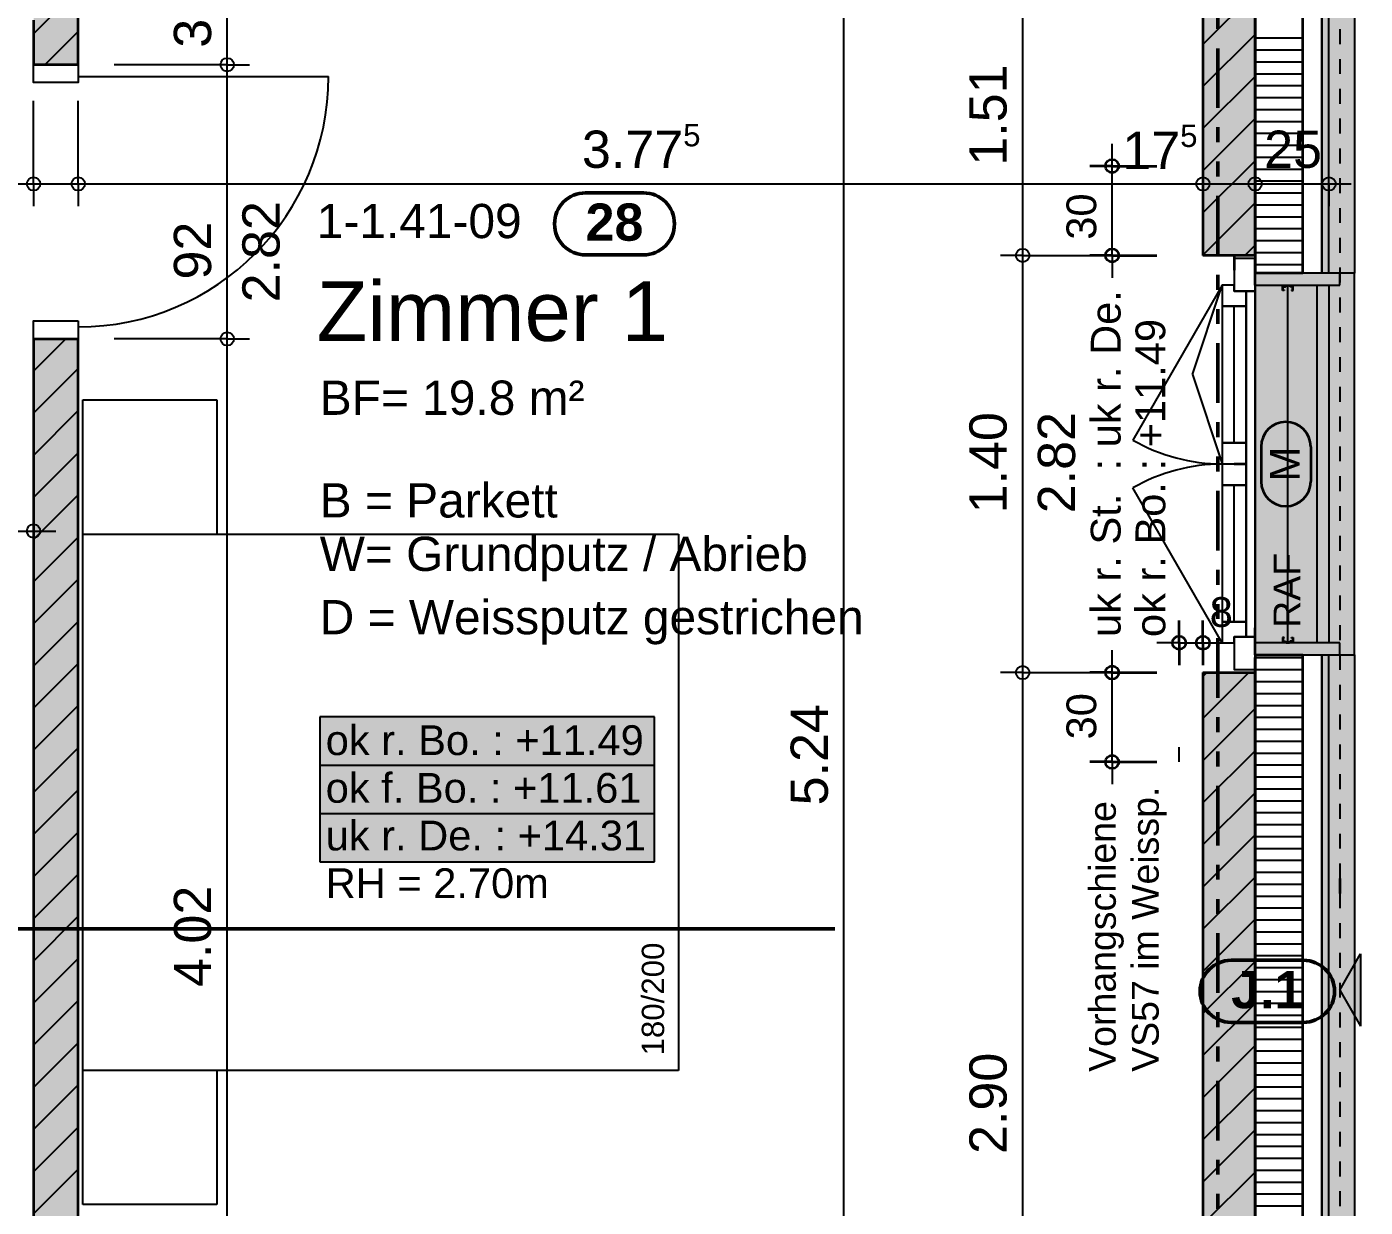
# Model space of a CAD drawing. Header units: centimetres. Extents: x 0.3 to 84.3, y 0.3 to 59.7.
# Drawn here: x 54.47 to 63.46, y 32.63 to 40.55 of the extents above; entities that cross this region are included whole.
import ezdxf

# ---------------------------------------------------------------- set-up
doc = ezdxf.new("R2010")
doc.units = ezdxf.units.CM
for name, pattern in [('AUSGEZOGEN', [0]), ('LINIE_17', [0.05, 0, -0.05]), ('LINIE_23', [0.79, 0.4, -0.13, 0, -0.13, 0, -0.13]), ('PHANTOM', [63.5, 31.75, -6.35, 6.35, -6.35, 6.35, -6.35]), ('PUNKT', [6.35, 0, -6.35]), ('RAND', [44.45, 12.7, -6.35, 12.7, -6.35, 0, -6.35]), ('STRICHPUNKT', [25.4, 12.7, -6.35, 0, -6.35]), ('VERDECKT', [9.525, 6.35, -3.175])]:
    doc.linetypes.add(name, pattern=pattern)
for name, color, linetype, lineweight in [('Allgemein', 7, 'AUSGEZOGEN', 35), ('Bauachsen grob', 7, 'RAND', 25), ('Daemmung', 7, 'AUSGEZOGEN', 35), ('Fenster', 7, 'AUSGEZOGEN', 35), ('Fuellflaeche tragende Wände MW', 7, 'AUSGEZOGEN', 25), ('Holz Fassadenverkleidung', 7, 'AUSGEZOGEN', 35), ('Holzgelaender', 7, 'AUSGEZOGEN', 50), ('Konstruktion oben', 7, 'VERDECKT', 25), ('Oeffnungsrichtung Fenster', 7, 'AUSGEZOGEN', 25), ('Raumbezeichnung', 7, 'AUSGEZOGEN', 35), ('Rolladen', 7, 'AUSGEZOGEN', 25), ('Schnittbegrenzung', 7, 'AUSGEZOGEN', 25), ('Spengler', 7, 'AUSGEZOGEN', 35), ('Text Koten', 7, 'AUSGEZOGEN', 50), ('Text Werkplan Ausfuehrung', 7, 'AUSGEZOGEN', 50), ('Tuerzarge', 7, 'AUSGEZOGEN', 25), ('Unterkonstruktion', 7, 'AUSGEZOGEN', 35), ('Vermassung Decke', 180, 'VERDECKT', 50), ('Vorhangbrett', 7, 'AUSGEZOGEN', 25), ('Wand Mauerwerk tragend', 7, 'AUSGEZOGEN', 35), ('Werkplan- Ausfuehrungsmasse', 7, 'AUSGEZOGEN', 25)]:
    doc.layers.add(name, color=color, linetype=linetype, lineweight=lineweight)
doc.layers.add('Elektro Text', color=7, linetype='AUSGEZOGEN', lineweight=35, true_color=0x656565)
doc.layers.add('Moebel', color=7, linetype='AUSGEZOGEN', lineweight=25, true_color=0xababab)
doc.styles.add('ARIAL', font='ARIAL.TTF')

msp = doc.modelspace()

# ---------------------------------------------------------------- hatches: boundary and pattern name
at = {"layer": 'Allgemein', "linetype": 'AUSGEZOGEN', "lineweight": 25}
h = msp.add_hatch(color=32, dxfattribs=at)
h.paths.add_polyline_path([(63.168, 27.434), (63.168, 15.698), (63.216, 15.698), (63.216, 27.434)])
h.paths.add_polyline_path([(63.216, 42.154), (63.168, 42.154), (63.168, 38.894), (63.216, 38.894)])
h.paths.add_polyline_path([(63.216, 36.334), (63.168, 36.334), (63.168, 29.994), (63.216, 29.994)])
h.paths.add_polyline_path([(63.216, 44.714), (63.216, 47.612), (63.168, 47.612), (63.168, 44.714)])
for points in [[(63.04, 38.894), (62.72, 38.894), (62.72, 38.814), (63.04, 38.814), (63.12, 38.814), (63.168, 38.814), (63.216, 38.814), (63.288, 38.814), (63.288, 38.894), (63.216, 38.894), (63.168, 38.894), (63.12, 38.894)], [(63.04, 36.414), (62.72, 36.414), (62.72, 36.334), (63.04, 36.334), (63.12, 36.334), (63.168, 36.334), (63.216, 36.334), (63.288, 36.334), (63.288, 36.414), (63.216, 36.414), (63.168, 36.414), (63.12, 36.414)]]:
    msp.add_hatch(color=32, dxfattribs=at).paths.add_polyline_path(points)
at = {"layer": 'Fuellflaeche tragende Wände MW', "linetype": 'AUSGEZOGEN', "lineweight": 25}
h = msp.add_hatch(color=254, dxfattribs=at)
h.paths.add_polyline_path([(62.72, 39.014), (62.72, 42.034), (62.37, 42.034), (62.37, 39.014)])
h.paths.add_polyline_path([(62.37, 27.314), (62.37, 15.818), (62.72, 15.818), (62.72, 27.314)])
h.paths.add_polyline_path([(62.37, 36.214), (62.37, 30.114), (62.72, 30.114), (62.72, 36.214)])
h.paths.add_polyline_path([(62.37, 47.164), (62.37, 44.834), (62.72, 44.834), (62.72, 47.164)])
for points in [[(54.82, 40.894), (54.52, 40.894), (54.52, 40.294), (54.82, 40.294)], [(54.52, 38.454), (54.52, 30.414), (54.82, 30.414), (54.82, 38.454)]]:
    msp.add_hatch(color=254, dxfattribs=at).paths.add_polyline_path(points)
at = {"layer": 'Holz Fassadenverkleidung', "linetype": 'AUSGEZOGEN', "lineweight": 25, "true_color": 0xfafafa}
for points in [[(63.216, 42.154), (63.216, 38.894), (63.388, 38.894), (63.388, 42.154)], [(63.216, 36.334), (63.216, 29.994), (63.388, 29.994), (63.388, 36.334)]]:
    msp.add_hatch(color=7, dxfattribs=at).paths.add_polyline_path(points)
at = {"layer": 'Holzgelaender', "linetype": 'AUSGEZOGEN', "lineweight": 25, "true_color": 0xf1f1f1}
msp.add_hatch(color=7, dxfattribs=at).paths.add_polyline_path([(63.136, 38.814), (63.136, 36.414), (63.216, 36.414), (63.216, 38.814)])
at = {"layer": 'Spengler', "linetype": 'AUSGEZOGEN', "lineweight": 25, "true_color": 0xfafafa}
msp.add_hatch(color=7, dxfattribs=at).paths.add_polyline_path([(63.388, 38.894), (63.288, 38.894), (63.288, 38.814), (62.72, 38.814), (62.72, 36.414), (63.288, 36.414), (63.288, 36.334), (63.388, 36.334)])
at = {"layer": 'Text Koten', "linetype": 'AUSGEZOGEN', "lineweight": 25, "true_color": 0xf1f1f1}
msp.add_hatch(color=7, dxfattribs=at).paths.add_polyline_path([(56.4412, 35.9174), (56.4412, 34.9441), (58.6879, 34.9441), (58.6879, 35.9174)])
at = {"layer": 'Text Werkplan Ausfuehrung', "linetype": 'AUSGEZOGEN', "lineweight": 25}
msp.add_hatch(color=7, dxfattribs=at).paths.add_polyline_path([(63.288, 34.0826), (63.428, 34.3251), (63.428, 33.8401)], flags=16)

# ---------------------------------------------------------------- linework, layer by layer
at = {"layer": 'Allgemein', "color": 7, "linetype": 'AUSGEZOGEN', "lineweight": 25}
for p, q in [((63.168, 42.154), (63.168, 38.894)), ((63.216, 38.894), (63.216, 42.154)), ((63.04, 38.894), (62.72, 38.894)), ((62.72, 38.894), (62.72, 38.814)), ((62.72, 38.814), (63.04, 38.814)), ((63.12, 38.894), (63.04, 38.894)), ((63.04, 38.814), (63.12, 38.814)), ((63.168, 38.894), (63.12, 38.894)), ((63.12, 38.814), (63.168, 38.814)), ((63.168, 38.814), (63.216, 38.814)), ((63.288, 38.894), (63.216, 38.894)), ((63.216, 38.814), (63.288, 38.814)), ((63.288, 38.814), (63.288, 38.894)), ((63.04, 36.414), (62.72, 36.414)), ((62.72, 36.414), (62.72, 36.334)), ((63.12, 36.414), (63.04, 36.414)), ((63.168, 36.414), (63.12, 36.414)), ((63.216, 36.414), (63.168, 36.414)), ((63.288, 36.414), (63.216, 36.414)), ((63.288, 36.334), (63.288, 36.414)), ((62.72, 36.334), (63.04, 36.334)), ((63.04, 36.334), (63.12, 36.334)), ((63.12, 36.334), (63.168, 36.334)), ((63.168, 36.334), (63.168, 29.994)), ((63.216, 36.334), (63.288, 36.334)), ((63.216, 29.994), (63.216, 36.334))]:
    msp.add_line(p, q, dxfattribs=at)
at = {"layer": 'Bauachsen grob', "color": 32, "linetype": 'LINIE_23', "lineweight": 50, "true_color": 0xc36e14}
msp.add_line((62.47, 1.394), (62.47, 57.974), dxfattribs=at)
at = {"layer": 'Daemmung', "color": 7, "linetype": 'AUSGEZOGEN', "lineweight": 35}
for p, q in [((63.04, 38.894), (63.04, 42.154)), ((62.72, 42.034), (62.72, 39.014)), ((62.72, 39.014), (62.72, 38.894)), ((63.04, 38.894), (62.72, 38.894)), ((62.72, 36.334), (63.04, 36.334)), ((62.72, 36.334), (62.72, 36.214)), ((63.04, 29.994), (63.04, 36.334)), ((62.72, 36.214), (62.72, 30.114))]:
    msp.add_line(p, q, dxfattribs=at)
at = {"layer": 'Daemmung', "color": 7, "linetype": 'AUSGEZOGEN', "lineweight": 25}
for p, q in [((62.72, 36.314), (63.04, 36.314)), ((62.72, 36.234), (63.04, 36.234)), ((62.72, 36.154), (63.04, 36.154)), ((62.72, 36.074), (63.04, 36.074)), ((62.72, 36.074), (63.04, 36.074)), ((62.72, 35.994), (63.04, 35.994)), ((62.72, 35.914), (63.04, 35.914)), ((62.72, 35.834), (63.04, 35.834)), ((62.72, 35.754), (63.04, 35.754)), ((62.72, 35.754), (63.04, 35.754)), ((62.72, 35.674), (63.04, 35.674)), ((62.72, 35.594), (63.04, 35.594)), ((62.72, 35.514), (63.04, 35.514)), ((62.72, 35.434), (63.04, 35.434)), ((62.72, 35.434), (63.04, 35.434)), ((62.72, 35.354), (63.04, 35.354)), ((62.72, 35.274), (63.04, 35.274)), ((62.72, 35.194), (63.04, 35.194)), ((62.72, 35.114), (63.04, 35.114)), ((62.72, 35.114), (63.04, 35.114)), ((62.72, 35.034), (63.04, 35.034)), ((62.72, 34.954), (63.04, 34.954)), ((62.72, 34.874), (63.04, 34.874)), ((62.72, 34.794), (63.04, 34.794)), ((62.72, 34.794), (63.04, 34.794)), ((62.72, 34.714), (63.04, 34.714)), ((62.72, 34.634), (63.04, 34.634)), ((62.72, 34.554), (63.04, 34.554)), ((62.72, 34.474), (63.04, 34.474)), ((62.72, 34.474), (63.04, 34.474)), ((62.72, 34.394), (63.04, 34.394)), ((62.72, 34.314), (63.04, 34.314)), ((62.72, 34.234), (63.04, 34.234))]:
    msp.add_line(p, q, dxfattribs=at)
for points in [[(62.72, 40.474), (62.8781, 40.474), (62.8781, 40.474), (63.04, 40.474)], [(62.72, 40.394), (62.875, 40.394), (62.875, 40.394), (63.04, 40.394)], [(62.72, 40.314), (62.872, 40.314), (62.872, 40.314), (63.04, 40.314)], [(62.72, 40.234), (62.8689, 40.234), (62.8689, 40.234), (63.04, 40.234)], [(62.72, 40.234), (62.8689, 40.234), (62.8689, 40.234), (63.04, 40.234)], [(62.72, 40.154), (62.8659, 40.154), (62.8659, 40.154), (63.04, 40.154)], [(62.72, 40.074), (62.8628, 40.074), (62.8628, 40.074), (63.04, 40.074)], [(62.72, 39.994), (62.8598, 39.994), (62.8598, 39.994), (63.04, 39.994)], [(62.72, 39.914), (62.8567, 39.914), (62.8567, 39.914), (63.04, 39.914)], [(62.72, 39.914), (62.8567, 39.914), (62.8567, 39.914), (63.04, 39.914)], [(62.72, 39.834), (62.8537, 39.834), (62.8537, 39.834), (63.04, 39.834)], [(62.72, 39.754), (62.8506, 39.754), (62.8506, 39.754), (63.04, 39.754)], [(62.72, 39.674), (62.8475, 39.674), (62.8475, 39.674), (63.04, 39.674)], [(62.72, 39.594), (62.8445, 39.594), (62.8445, 39.594), (63.04, 39.594)], [(62.72, 39.594), (62.8445, 39.594), (62.8445, 39.594), (63.04, 39.594)], [(62.72, 39.514), (62.8414, 39.514), (62.8414, 39.514), (63.04, 39.514)], [(62.72, 39.434), (62.8384, 39.434), (62.8384, 39.434), (63.04, 39.434)], [(62.72, 39.354), (62.8353, 39.354), (62.8353, 39.354), (63.04, 39.354)], [(62.72, 39.274), (62.8323, 39.274), (62.8323, 39.274), (63.04, 39.274)], [(62.72, 39.274), (62.8323, 39.274), (62.8323, 39.274), (63.04, 39.274)], [(62.72, 39.194), (62.8292, 39.194), (62.8292, 39.194), (63.04, 39.194)], [(62.72, 39.114), (62.8262, 39.114), (62.8262, 39.114), (63.04, 39.114)], [(62.72, 39.034), (62.8231, 39.034), (62.8231, 39.034), (63.04, 39.034)], [(62.72, 38.954), (62.82, 38.954), (62.82, 38.954), (63.04, 38.954)], [(62.72, 38.954), (62.82, 38.954), (62.82, 38.954), (63.04, 38.954)], [(62.72, 34.154), (63.04, 34.154), (63.04, 34.154)], [(62.72, 34.154), (63.04, 34.154), (63.04, 34.154)], [(62.72, 34.074), (63.04, 34.074), (63.04, 34.074)], [(62.72, 33.994), (63.04, 33.994), (63.04, 33.994)], [(62.72, 33.914), (63.04, 33.914), (63.04, 33.914)], [(62.72, 33.834), (63.04, 33.834), (63.04, 33.834)], [(62.72, 33.834), (63.04, 33.834), (63.04, 33.834)], [(62.72, 33.754), (63.04, 33.754), (63.04, 33.754)], [(62.72, 33.674), (63.04, 33.674), (63.04, 33.674)], [(62.72, 33.594), (63.04, 33.594), (63.04, 33.594)], [(62.72, 33.514), (63.04, 33.514), (63.04, 33.514)], [(62.72, 33.514), (63.04, 33.514), (63.04, 33.514)], [(62.72, 33.434), (63.04, 33.434), (63.04, 33.434)], [(62.72, 33.354), (63.04, 33.354), (63.04, 33.354)], [(62.72, 33.274), (63.04, 33.274), (63.04, 33.274)], [(62.72, 33.194), (63.04, 33.194), (63.04, 33.194)], [(62.72, 33.194), (63.04, 33.194), (63.04, 33.194)], [(62.72, 33.114), (63.04, 33.114), (63.04, 33.114)], [(62.72, 33.034), (63.04, 33.034), (63.04, 33.034)], [(62.72, 32.954), (63.04, 32.954), (63.04, 32.954)], [(62.72, 32.874), (63.04, 32.874), (63.04, 32.874)], [(62.72, 32.874), (63.04, 32.874), (63.04, 32.874)], [(62.72, 32.794), (63.04, 32.794), (63.04, 32.794)], [(62.72, 32.714), (63.04, 32.714), (63.04, 32.714)], [(62.72, 32.634), (63.04, 32.634), (63.04, 32.634)]]:
    msp.add_lwpolyline(points, dxfattribs=at)
at = {"layer": 'Elektro Text', "color": 40, "linetype": 'AUSGEZOGEN', "lineweight": 35}
for p, q in [((62.76, 37.7301), (62.76, 37.4973)), ((63.0933, 37.7301), (63.0933, 37.4973))]:
    msp.add_line(p, q, dxfattribs=at)
for centre, start, end in [((62.9267, 37.7301), 0, 180), ((62.9267, 37.4973), 180, 0)]:
    msp.add_arc(centre, 0.1667, start, end, dxfattribs=at)
at = {"layer": 'Fenster', "color": 7, "linetype": 'AUSGEZOGEN', "lineweight": 25}
for p, q in [((62.58, 37.755), (62.58, 38.674)), ((62.58, 36.554), (62.58, 37.473))]:
    msp.add_line(p, q, dxfattribs=at)
for points in [[(62.72, 38.774), (62.72, 38.994), (62.58, 38.994), (62.58, 38.774), (62.72, 38.774)], [(62.66, 38.674), (62.66, 38.774), (62.58, 38.774), (62.58, 38.814), (62.5, 38.814), (62.5, 38.674), (62.66, 38.674)], [(62.72, 36.334), (63.388, 36.334), (63.388, 38.894), (62.72, 38.894), (62.72, 36.334)], [(62.66, 38.774), (62.66, 37.615), (62.58, 37.615), (62.58, 37.613), (62.66, 37.613), (62.66, 36.454), (62.72, 36.454), (62.72, 38.774), (62.66, 38.774)], [(62.66, 37.755), (62.66, 38.674), (62.5, 38.674), (62.5, 37.755), (62.66, 37.755)], [(62.58, 37.615), (62.66, 37.615), (62.66, 37.755), (62.5, 37.755), (62.5, 37.615), (62.58, 37.615)], [(62.66, 37.473), (62.66, 37.613), (62.58, 37.613), (62.5, 37.613), (62.5, 37.473), (62.66, 37.473)], [(62.66, 36.554), (62.66, 37.473), (62.5, 37.473), (62.5, 36.554), (62.66, 36.554)], [(62.58, 36.414), (62.58, 36.454), (62.66, 36.454), (62.66, 36.554), (62.5, 36.554), (62.5, 36.414), (62.58, 36.414)], [(62.72, 36.234), (62.72, 36.454), (62.58, 36.454), (62.58, 36.234), (62.72, 36.234)]]:
    msp.add_lwpolyline(points, dxfattribs=at)
at = {"layer": 'Holz Fassadenverkleidung', "color": 7, "linetype": 'LINIE_17', "lineweight": 25}
msp.add_line((63.288, 47.732), (63.288, 10.796), dxfattribs=at)
at = {"layer": 'Holzgelaender', "color": 7, "linetype": 'AUSGEZOGEN', "lineweight": 25}
for p, q in [((63.136, 36.414), (63.136, 38.814)), ((63.136, 38.814), (63.216, 38.814)), ((63.216, 38.814), (63.216, 36.414)), ((63.216, 36.414), (63.136, 36.414))]:
    msp.add_line(p, q, dxfattribs=at)
at = {"layer": 'Konstruktion oben', "color": 7, "linetype": 'PUNKT', "lineweight": 35}
msp.add_line((63.288, 47.732), (63.288, 10.796), dxfattribs=at)
at = {"layer": 'Moebel', "color": 253, "linetype": 'AUSGEZOGEN', "lineweight": 25, "true_color": 0xababab}
for p, q in [((54.85, 37.144), (54.85, 38.044)), ((54.85, 38.044), (55.75, 38.044)), ((55.75, 38.044), (55.75, 37.144)), ((54.85, 37.144), (58.85, 37.144)), ((54.85, 33.544), (54.85, 37.144)), ((58.85, 37.144), (58.85, 33.544)), ((54.85, 32.644), (54.85, 33.544)), ((58.85, 33.544), (54.85, 33.544)), ((55.75, 33.544), (55.75, 32.644)), ((55.75, 32.644), (54.85, 32.644))]:
    msp.add_line(p, q, dxfattribs=at)
at = {"layer": 'Oeffnungsrichtung Fenster', "color": 7, "linetype": 'AUSGEZOGEN', "lineweight": 25}
for p, q in [((62.5, 38.814), (61.9, 37.7748)), ((62.3, 38.2145), (62.5, 38.814)), ((62.3, 38.2145), (62.5, 37.615)), ((62.5, 36.414), (61.9, 37.4532))]:
    msp.add_line(p, q, dxfattribs=at)
for centre, start, end in [((62.5, 38.814), 240, 270), ((62.5, 36.414), 90, 120)]:
    msp.add_arc(centre, 1.2, start, end, dxfattribs=at)
at = {"layer": 'Rolladen', "color": 7, "linetype": 'AUSGEZOGEN', "lineweight": 25}
for p, q in [((62.922, 38.807), (62.929, 38.814)), ((62.929, 38.814), (62.951, 38.814)), ((62.934, 38.814), (62.935, 38.814)), ((62.935, 38.814), (62.945, 38.814)), ((62.958, 38.807), (62.951, 38.814)), ((62.904, 38.813), (62.908, 38.813)), ((62.904, 38.779), (62.904, 38.813)), ((62.916, 38.779), (62.904, 38.779)), ((62.908, 38.807), (62.908, 38.813)), ((62.908, 38.807), (62.922, 38.807)), ((62.908, 38.783), (62.908, 38.803)), ((62.908, 38.803), (62.9237, 38.803)), ((62.908, 38.783), (62.916, 38.783)), ((62.916, 38.783), (62.916, 38.779)), ((62.9237, 38.803), (62.9307, 38.81)), ((62.9493, 38.81), (62.9307, 38.81)), ((62.9563, 38.803), (62.9493, 38.81)), ((62.972, 38.803), (62.9563, 38.803)), ((62.972, 38.807), (62.958, 38.807)), ((62.964, 38.783), (62.964, 38.779)), ((62.972, 38.783), (62.964, 38.783)), ((62.964, 38.779), (62.976, 38.779)), ((62.972, 38.813), (62.976, 38.813)), ((62.972, 38.807), (62.972, 38.813)), ((62.972, 38.783), (62.972, 38.803)), ((62.976, 38.779), (62.976, 38.813)), ((62.904, 36.449), (62.904, 36.415)), ((62.916, 36.449), (62.904, 36.449)), ((62.904, 36.415), (62.908, 36.415)), ((62.908, 36.445), (62.916, 36.445)), ((62.908, 36.445), (62.908, 36.425)), ((62.908, 36.425), (62.9237, 36.425)), ((62.908, 36.421), (62.922, 36.421)), ((62.908, 36.421), (62.908, 36.415)), ((62.916, 36.445), (62.916, 36.449)), ((62.922, 36.421), (62.929, 36.414)), ((62.9237, 36.425), (62.9307, 36.418)), ((62.929, 36.414), (62.951, 36.414)), ((62.9493, 36.418), (62.9307, 36.418)), ((62.934, 36.414), (62.935, 36.414)), ((62.935, 36.414), (62.945, 36.414)), ((62.9563, 36.425), (62.9493, 36.418)), ((62.958, 36.421), (62.951, 36.414)), ((62.972, 36.425), (62.9563, 36.425)), ((62.972, 36.421), (62.958, 36.421)), ((62.964, 36.449), (62.976, 36.449)), ((62.964, 36.445), (62.964, 36.449)), ((62.972, 36.445), (62.964, 36.445)), ((62.972, 36.445), (62.972, 36.425)), ((62.972, 36.421), (62.972, 36.415)), ((62.972, 36.415), (62.976, 36.415)), ((62.976, 36.449), (62.976, 36.415))]:
    msp.add_line(p, q, dxfattribs=at)
at = {"layer": 'Rolladen', "color": 7, "linetype": 'PHANTOM', "lineweight": 25}
msp.add_line((62.94, 36.414), (62.94, 38.814), dxfattribs=at)
at = {"layer": 'Schnittbegrenzung', "color": 14, "linetype": 'STRICHPUNKT', "lineweight": 50, "true_color": 0xb20000}
msp.add_line((21.7, 34.494), (72.516, 34.494), dxfattribs=at)
at = {"layer": 'Spengler', "color": 7, "linetype": 'AUSGEZOGEN', "lineweight": 25}
for p, q in [((63.388, 42.154), (63.388, 38.894)), ((63.388, 36.334), (63.388, 29.994))]:
    msp.add_line(p, q, dxfattribs=at)
at = {"layer": 'Text Koten', "color": 7, "linetype": 'AUSGEZOGEN', "lineweight": 25}
for p, q in [((56.4412, 35.9174), (56.4412, 34.9441)), ((58.6879, 35.9174), (56.4412, 35.9174)), ((58.6879, 34.9441), (58.6879, 35.9174)), ((56.4412, 35.593), (58.6879, 35.593)), ((56.4412, 35.2685), (58.6879, 35.2685)), ((56.4412, 34.9441), (58.6879, 34.9441))]:
    msp.add_line(p, q, dxfattribs=at)
at = {"layer": 'Text Werkplan Ausfuehrung', "color": 240, "linetype": 'AUSGEZOGEN', "lineweight": 50}
for p, q in [((58.6142, 39.434), (58.2257, 39.434)), ((58.6142, 39.0173), (58.2257, 39.0173))]:
    msp.add_line(p, q, dxfattribs=at)
at = {"layer": 'Text Werkplan Ausfuehrung', "color": 7, "linetype": 'AUSGEZOGEN', "lineweight": 25}
for p, q in [((63.288, 34.0826), (63.428, 34.3251)), ((63.428, 34.3251), (63.428, 33.8401)), ((63.288, 34.0826), (63.428, 33.8401))]:
    msp.add_line(p, q, dxfattribs=at)
at = {"layer": 'Text Werkplan Ausfuehrung', "color": 92, "linetype": 'AUSGEZOGEN', "lineweight": 50, "true_color": 0x00b300}
for p, q in [((63.0448, 34.2826), (62.5592, 34.2826)), ((63.0448, 33.8659), (62.5592, 33.8659))]:
    msp.add_line(p, q, dxfattribs=at)
at = {"layer": 'Text Werkplan Ausfuehrung', "color": 240, "linetype": 'AUSGEZOGEN', "lineweight": 50}
for centre, start, end in [((58.2257, 39.2256), 90, 270), ((58.6142, 39.2256), 270, 90)]:
    msp.add_arc(centre, 0.2083, start, end, dxfattribs=at)
at = {"layer": 'Text Werkplan Ausfuehrung', "color": 92, "linetype": 'AUSGEZOGEN', "lineweight": 50, "true_color": 0x00b300}
for centre, start, end in [((62.5592, 34.0743), 90, 270), ((63.0448, 34.0743), 270, 90)]:
    msp.add_arc(centre, 0.2083, start, end, dxfattribs=at)
at = {"layer": 'Tuerzarge', "color": 7, "linetype": 'AUSGEZOGEN', "lineweight": 25}
msp.add_line((54.82, 40.214), (56.5, 40.214), dxfattribs=at)
for points in [[(54.82, 40.294), (54.82, 40.174), (54.52, 40.174), (54.52, 40.294), (54.82, 40.294)], [(54.82, 38.574), (54.82, 38.454), (54.52, 38.454), (54.52, 38.574), (54.82, 38.574)]]:
    msp.add_lwpolyline(points, dxfattribs=at)
msp.add_arc((54.82, 40.214), 1.68, 270, 0, dxfattribs=at)
at = {"layer": 'Unterkonstruktion', "color": 7, "linetype": 'AUSGEZOGEN', "lineweight": 25}
for p, q in [((63.04, 42.154), (63.04, 38.894)), ((63.168, 38.894), (63.168, 42.154)), ((63.12, 38.894), (63.04, 38.894)), ((63.168, 38.894), (63.12, 38.894)), ((63.04, 36.334), (63.12, 36.334)), ((63.04, 36.334), (63.04, 29.994)), ((63.12, 36.334), (63.168, 36.334)), ((63.168, 29.994), (63.168, 36.334))]:
    msp.add_line(p, q, dxfattribs=at)
at = {"layer": 'Vermassung Decke', "color": 92, "linetype": 'AUSGEZOGEN', "lineweight": 25, "true_color": 0x00c600}
for p, q in [((54.52, 37.164), (54.52, 37.314)), ((51.65, 37.164), (54.52, 37.164)), ((54.52, 37.164), (54.52, 37.014)), ((54.52, 37.164), (54.52, 37.164)), ((54.52, 37.164), (54.67, 37.164))]:
    msp.add_line(p, q, dxfattribs=at)
msp.add_circle((54.52, 37.164), 0.045, dxfattribs=at)
at = {"layer": 'Vorhangbrett', "color": 191, "linetype": 'AUSGEZOGEN', "lineweight": 25, "true_color": 0xbe96ea}
for p, q in [((61.76, 39.614), (61.76, 39.764)), ((61.76, 39.014), (61.76, 39.614)), ((61.76, 39.014), (61.76, 38.864)), ((62.21, 36.414), (62.06, 36.414)), ((62.21, 36.414), (62.37, 36.414)), ((62.37, 36.414), (62.52, 36.414)), ((61.76, 36.214), (61.76, 36.364)), ((61.76, 35.614), (61.76, 36.214)), ((61.76, 35.614), (61.76, 35.464))]:
    msp.add_line(p, q, dxfattribs=at)
at = {"layer": 'Vorhangbrett', "color": 191, "linetype": 'AUSGEZOGEN', "lineweight": 35, "true_color": 0xbe96ea}
for p, q in [((61.76, 39.614), (61.61, 39.614)), ((61.76, 39.614), (61.91, 39.614)), ((61.76, 39.614), (62.06, 39.614)), ((61.76, 39.014), (61.61, 39.014)), ((61.76, 39.014), (61.91, 39.014)), ((61.76, 39.014), (62.06, 39.014)), ((62.21, 36.414), (62.21, 36.564)), ((62.37, 36.414), (62.37, 36.564)), ((62.21, 36.414), (62.21, 36.264)), ((62.37, 36.414), (62.37, 36.264)), ((61.76, 36.214), (61.61, 36.214)), ((61.76, 36.214), (61.91, 36.214)), ((61.76, 36.214), (62.06, 36.214)), ((61.76, 35.614), (61.61, 35.614)), ((61.76, 35.614), (61.91, 35.614)), ((61.76, 35.614), (62.06, 35.614))]:
    msp.add_line(p, q, dxfattribs=at)
at = {"layer": 'Vorhangbrett', "color": 191, "linetype": 'PUNKT', "lineweight": 25, "true_color": 0xbe96ea}
msp.add_line((62.21, 35.614), (62.21, 39.614), dxfattribs=at)
at = {"layer": 'Vorhangbrett', "color": 191, "linetype": 'AUSGEZOGEN', "lineweight": 35, "true_color": 0xbe96ea}
for centre in [(61.76, 39.614), (61.76, 39.014), (62.21, 36.414), (62.37, 36.414), (61.76, 36.214), (61.76, 35.614)]:
    msp.add_circle(centre, 0.045, dxfattribs=at)
at = {"layer": 'Wand Mauerwerk tragend', "color": 7, "linetype": 'AUSGEZOGEN', "lineweight": 35}
for p, q in [((62.72, 39.014), (62.72, 42.034)), ((54.82, 40.294), (54.82, 40.894)), ((62.37, 40.894), (62.37, 39.014)), ((54.52, 40.594), (54.52, 40.294)), ((54.82, 40.294), (54.52, 40.294)), ((62.58, 39.014), (62.37, 39.014)), ((62.72, 39.014), (62.58, 39.014)), ((54.52, 38.454), (54.82, 38.454)), ((54.52, 38.454), (54.52, 37.714)), ((54.82, 30.414), (54.82, 38.454)), ((54.52, 37.714), (54.52, 30.414)), ((62.37, 36.214), (62.58, 36.214)), ((62.37, 36.214), (62.37, 30.414)), ((62.58, 36.214), (62.72, 36.214)), ((62.72, 30.114), (62.72, 36.214))]:
    msp.add_line(p, q, dxfattribs=at)
at = {"layer": 'Wand Mauerwerk tragend', "color": 7, "linetype": 'AUSGEZOGEN', "lineweight": 25}
for p, q in [((54.5964, 40.294), (54.82, 40.5176)), ((62.6503, 39.014), (62.72, 39.0837)), ((54.52, 38.2377), (54.7363, 38.454)), ((54.52, 37.9548), (54.82, 38.2548)), ((54.52, 37.672), (54.82, 37.972)), ((54.52, 37.3891), (54.82, 37.6891)), ((54.52, 37.1063), (54.82, 37.4063)), ((54.52, 36.8234), (54.82, 37.1234)), ((54.52, 36.5406), (54.82, 36.8406)), ((54.52, 36.2578), (54.82, 36.5578)), ((54.52, 35.9749), (54.82, 36.2749)), ((54.52, 35.6921), (54.82, 35.9921)), ((54.52, 35.4092), (54.82, 35.7092)), ((54.52, 35.1264), (54.82, 35.4264)), ((54.52, 34.8435), (54.82, 35.1435)), ((54.52, 34.5607), (54.82, 34.8607)), ((54.52, 34.2779), (54.82, 34.5779)), ((54.52, 33.995), (54.82, 34.295)), ((54.52, 33.7122), (54.82, 34.0122)), ((54.52, 33.4293), (54.82, 33.7293)), ((54.52, 33.1465), (54.82, 33.4465)), ((54.52, 32.8636), (54.82, 33.1636)), ((54.52, 32.5808), (54.82, 32.8808))]:
    msp.add_line(p, q, dxfattribs=at)
at = {"layer": 'Wand Mauerwerk tragend', "color": 180, "linetype": 'PUNKT', "lineweight": 35}
for p, q in [((62.72, 39.014), (62.58, 39.014)), ((62.58, 39.014), (62.58, 36.214)), ((62.72, 38.894), (62.72, 39.014)), ((62.72, 38.814), (62.72, 38.894)), ((62.72, 36.414), (62.72, 38.814)), ((62.72, 36.334), (62.72, 36.414)), ((62.72, 36.214), (62.72, 36.334)), ((62.58, 36.214), (62.72, 36.214))]:
    msp.add_line(p, q, dxfattribs=at)
at = {"layer": 'Wand Mauerwerk tragend', "color": 7, "linetype": 'AUSGEZOGEN', "lineweight": 25}
for points in [[(54.52, 40.5004), (54.52, 40.5004), (54.82, 40.8004)], [(62.37, 40.4308), (62.37, 40.4308), (62.72, 40.7808)], [(62.37, 40.148), (62.37, 40.148), (62.72, 40.498)], [(62.37, 39.8651), (62.37, 39.8651), (62.72, 40.2151)], [(62.37, 39.5823), (62.37, 39.5823), (62.72, 39.9323)], [(62.37, 39.2994), (62.37, 39.2994), (62.72, 39.6494)], [(62.37, 39.0166), (62.37, 39.0166), (62.72, 39.3666)], [(62.37, 35.9053), (62.37, 35.9053), (62.6787, 36.214)], [(62.37, 36.1882), (62.37, 36.1882), (62.3958, 36.214)], [(62.37, 35.6225), (62.37, 35.6225), (62.72, 35.9725)], [(62.37, 35.3396), (62.37, 35.3396), (62.72, 35.6896)], [(62.37, 35.0568), (62.37, 35.0568), (62.72, 35.4068)], [(62.37, 34.7739), (62.37, 34.7739), (62.72, 35.1239)], [(62.37, 34.4911), (62.37, 34.4911), (62.72, 34.8411)], [(62.37, 34.2083), (62.37, 34.2083), (62.72, 34.5583)], [(62.37, 33.9254), (62.37, 33.9254), (62.72, 34.2754)], [(62.37, 33.6426), (62.37, 33.6426), (62.72, 33.9926)], [(62.37, 33.3597), (62.37, 33.3597), (62.72, 33.7097)], [(62.37, 33.0769), (62.37, 33.0769), (62.72, 33.4269)], [(62.37, 32.794), (62.37, 32.794), (62.72, 33.144)], [(62.37, 32.5112), (62.37, 32.5112), (62.72, 32.8612)]]:
    msp.add_lwpolyline(points, dxfattribs=at)
at = {"layer": 'Werkplan- Ausfuehrungsmasse', "color": 7, "linetype": 'AUSGEZOGEN', "lineweight": 25}
for p, q in [((61.16, 39.014), (61.16, 42.034)), ((55.82, 40.294), (55.82, 40.894)), ((59.96, 30.414), (59.96, 40.894)), ((55.82, 40.294), (55.67, 40.294)), ((55.82, 40.294), (55.97, 40.294)), ((55.82, 38.454), (55.82, 40.294)), ((54.52, 39.494), (54.52, 39.644)), ((54.82, 39.494), (54.82, 39.644)), ((62.37, 39.494), (62.37, 39.644)), ((62.72, 39.494), (62.72, 39.644)), ((63.216, 39.494), (63.216, 39.644)), ((49.09, 39.494), (54.52, 39.494)), ((54.52, 39.494), (54.52, 39.344)), ((54.52, 39.494), (54.82, 39.494)), ((54.82, 39.494), (54.82, 39.344)), ((54.82, 39.494), (62.37, 39.494)), ((62.37, 39.494), (62.37, 39.344)), ((62.37, 39.494), (62.37, 39.494)), ((62.37, 39.494), (62.72, 39.494)), ((62.72, 39.494), (62.72, 39.344)), ((62.72, 39.494), (62.72, 39.494)), ((62.72, 39.494), (63.216, 39.494)), ((63.216, 39.494), (63.216, 39.344)), ((63.216, 39.494), (63.216, 39.494)), ((63.216, 39.494), (63.366, 39.494)), ((61.16, 39.014), (61.01, 39.014)), ((61.16, 39.014), (61.31, 39.014)), ((61.16, 36.214), (61.16, 39.014)), ((55.82, 38.454), (55.67, 38.454)), ((55.82, 38.454), (55.97, 38.454)), ((55.82, 30.414), (55.82, 38.454)), ((61.16, 36.214), (61.01, 36.214)), ((61.16, 36.214), (61.31, 36.214)), ((61.16, 30.414), (61.16, 36.214))]:
    msp.add_line(p, q, dxfattribs=at)
for points in [[(55.82, 40.294), (55.7574, 40.294), (55.7574, 40.294), (55.0611, 40.294)], [(54.52, 39.494), (54.52, 39.5565), (54.52, 39.5565), (54.52, 39.568), (54.52, 39.568), (54.52, 39.5695), (54.52, 39.5695), (54.52, 40.0517)], [(54.82, 39.494), (54.82, 39.5565), (54.82, 39.5565), (54.82, 39.5681), (54.82, 39.5681), (54.82, 39.5697), (54.82, 39.5697), (54.82, 40.0517)], [(61.16, 39.014), (61.499, 39.014), (61.499, 39.014), (61.96, 39.014)], [(55.82, 38.454), (55.7571, 38.454), (55.7571, 38.454), (55.7555, 38.454), (55.7555, 38.454), (55.0611, 38.454)], [(61.16, 36.214), (61.4582, 36.214), (61.4582, 36.214), (61.5388, 36.214), (61.5388, 36.214), (61.96, 36.214)]]:
    msp.add_lwpolyline(points, dxfattribs=at)
for centre in [(55.82, 40.294), (54.52, 39.494), (54.82, 39.494), (62.37, 39.494), (62.72, 39.494), (63.216, 39.494), (61.16, 39.014), (55.82, 38.454), (61.16, 36.214)]:
    msp.add_circle(centre, 0.045, dxfattribs=at)

# ---------------------------------------------------------------- texts
at = {"layer": 'Elektro Text', "color": 40, "linetype": 'AUSGEZOGEN', "lineweight": 35, "insert": (63.02, 37.4973), "char_height": 0.2, "width": 0.1, "attachment_point": 7, "rotation": 90, "style": 'ARIAL'}
msp.add_mtext('M', dxfattribs=at)
at = {"layer": 'Moebel', "color": 253, "linetype": 'AUSGEZOGEN', "lineweight": 25, "true_color": 0xababab, "insert": (58.755, 33.644), "char_height": 0.15, "width": 0.075, "attachment_point": 7, "rotation": 90, "style": 'ARIAL'}
msp.add_mtext('180/200', dxfattribs=at)
at = {"layer": 'Raumbezeichnung', "color": 7, "linetype": 'AUSGEZOGEN', "lineweight": 50, "char_height": 0.23, "width": 0.115, "attachment_point": 7, "style": 'ARIAL'}
for s, insert in [('1-1.41-09', (56.4215, 39.1266)), ('BF=\\~19.8\\~m²', (56.4415, 37.9407)), ('B\\~=\\~Parkett', (56.4412, 37.2517)), ('W=\\~Grundputz\\~/\\~Abrieb', (56.4412, 36.8267)), ('D\\~=\\~Weissputz\\~gestrichen', (56.4412, 36.4017))]:
    msp.add_mtext(s, dxfattribs=dict(at, insert=insert))
at = {"layer": 'Raumbezeichnung', "color": 7, "linetype": 'AUSGEZOGEN', "lineweight": 35, "insert": (56.42, 38.434), "char_height": 0.4, "width": 0.2, "attachment_point": 7, "style": 'ARIAL'}
msp.add_mtext('Zimmer\\~1', dxfattribs=at)
at = {"layer": 'Text Koten', "color": 7, "linetype": 'AUSGEZOGEN', "lineweight": 35, "char_height": 0.2, "width": 0.1, "attachment_point": 7, "rotation": 90, "style": 'ARIAL'}
for s, insert in [('uk\\~r.\\~St.\\~\\~:\\~uk\\~r.\\~De.', (61.82, 36.4523)), ('ok\\~r.\\~Bo.\\~:\\~+11.49', (62.12, 36.4523))]:
    msp.add_mtext(s, dxfattribs=dict(at, insert=insert))
at = {"layer": 'Text Koten', "color": 7, "linetype": 'AUSGEZOGEN', "lineweight": 35, "char_height": 0.2, "width": 0.1, "attachment_point": 7, "style": 'ARIAL'}
for s, insert in [('ok\\~r.\\~Bo.\\~:\\~+11.49', (56.4812, 35.6574)), ('ok\\~f.\\~Bo.\\~:\\~+11.61', (56.4812, 35.3374)), ('uk\\~r.\\~De.\\~:\\~+14.31', (56.4812, 35.0174)), ('RH\\~=\\~2.70m', (56.4812, 34.6974))]:
    msp.add_mtext(s, dxfattribs=dict(at, insert=insert))
at = {"layer": 'Text Werkplan Ausfuehrung', "color": 240, "linetype": 'AUSGEZOGEN', "lineweight": 50, "insert": (58.2257, 39.109), "char_height": 0.25, "width": 0.125, "attachment_point": 7, "style": 'ARIAL'}
msp.add_mtext('\\fArial|i0|b1|c0|p0;28', dxfattribs=at)
at = {"layer": 'Text Werkplan Ausfuehrung', "color": 7, "linetype": 'AUSGEZOGEN', "lineweight": 35, "insert": (63.024, 36.514), "char_height": 0.18, "width": 0.09, "attachment_point": 7, "rotation": 90, "style": 'ARIAL'}
msp.add_mtext('RAF', dxfattribs=at)
at = {"layer": 'Text Werkplan Ausfuehrung', "color": 92, "linetype": 'AUSGEZOGEN', "lineweight": 50, "true_color": 0x00b300, "insert": (62.5592, 33.9576), "char_height": 0.25, "width": 0.125, "attachment_point": 7, "style": 'ARIAL'}
msp.add_mtext('\\fArial|i0|b1|c0|p0;J.1', dxfattribs=at)
at = {"layer": 'Vorhangbrett', "color": 191, "linetype": 'AUSGEZOGEN', "lineweight": 35, "true_color": 0xbe96ea, "attachment_point": 7, "rotation": 90, "style": 'ARIAL'}
for s, insert, char_height, width in [('30', (61.6565, 39.1194), 0.2, 0.1), ('30', (61.6565, 35.7653), 0.2, 0.1), ('VS57\\~im\\~Weissp.', (62.1273, 33.534), 0.18, 0.09), ('Vorhangschiene', (61.8393, 33.534), 0.18, 0.09)]:
    msp.add_mtext(s, dxfattribs=dict(at, insert=insert, char_height=char_height, width=width))
at = {"layer": 'Vorhangbrett', "color": 191, "linetype": 'AUSGEZOGEN', "lineweight": 35, "true_color": 0xbe96ea, "insert": (62.415, 36.5174), "char_height": 0.2, "width": 0.1, "attachment_point": 7, "style": 'ARIAL'}
msp.add_mtext('8', dxfattribs=at)
at = {"layer": 'Werkplan- Ausfuehrungsmasse', "color": 7, "linetype": 'AUSGEZOGEN', "lineweight": 50, "char_height": 0.25, "width": 0.125, "attachment_point": 7, "rotation": 90, "style": 'ARIAL'}
for s, insert in [('30', (55.7156, 40.4081)), ('1.51', (61.0557, 39.6162)), ('2.82', (56.1753, 38.6988)), ('92', (55.7157, 38.8521)), ('1.40', (61.0557, 37.2825)), ('2.82', (61.5153, 37.2833)), ('5.24', (59.8557, 35.3226)), ('4.02', (55.7157, 34.1033)), ('2.90', (61.0557, 32.9825))]:
    msp.add_mtext(s, dxfattribs=dict(at, insert=insert))
at = {"layer": 'Werkplan- Ausfuehrungsmasse', "color": 7, "linetype": 'AUSGEZOGEN', "lineweight": 50, "attachment_point": 7, "style": 'ARIAL'}
for s, insert, char_height, width in [('5', (58.8808, 39.7443), 0.15, 0.075), ('3.77', (58.2011, 39.5984), 0.25, 0.125), ('17', (61.8284, 39.594), 0.25, 0.125), ('5', (62.2168, 39.7398), 0.15, 0.075), ('25', (62.7808, 39.5983), 0.25, 0.125)]:
    msp.add_mtext(s, dxfattribs=dict(at, insert=insert, char_height=char_height, width=width))

doc.saveas('drawing.dxf')
